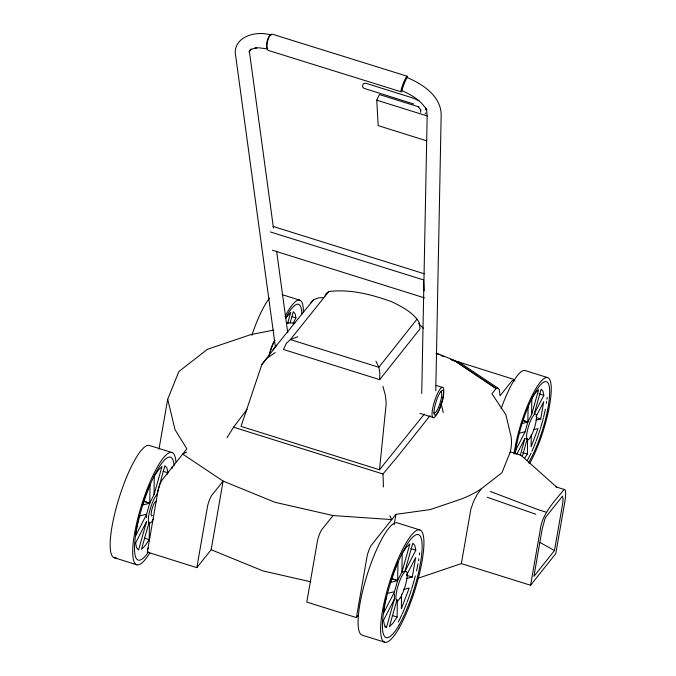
<?xml version="1.0" encoding="UTF-8"?>
<svg xmlns="http://www.w3.org/2000/svg" width="676" height="676" viewBox="0 0 676 676"><rect width="100%" height="100%" fill="white"/><g stroke="black" fill="none" stroke-linecap="round" stroke-linejoin="round"><path stroke-width="1.01" d="M146.523 517.571L146.574 514.453L135.699 535.679L136.772 527.533M149.126 522.083L141.521 549.267L145.137 545.735L149.202 539.617L149.455 523.055M143.988 501.246L149.759 503.054L150.047 484.413L146.295 493.387M394.446 593.942L394.37 599.13L383.495 620.357L384.483 625.241L386.511 627.396L394.395 599.198M397.04 599.494L389.427 626.677L393.043 623.145L397.116 617.027L397.361 600.457M391.903 578.648L397.665 580.456L397.953 561.824M401.569 594.255L401.35 608.746L409.2 588.069L403.589 589.447M524.306 458.691L527.373 454.086L527.601 438.724M523.055 420.43L527.863 421.934L528.091 406.572M531.285 434.516L531.099 446.811L538.003 428.626L533.296 429.775M421.723 393.5L427.164 116.179L426.683 110.67L425.508 107.873L426.818 110.18C421.435 100.885 411.87 94.893 402.186 90.837A7.09 0.744 -68.4 0 1 404.121 83.951A7.09 0.744 -68.4 0 1 407.417 77.664C422.737 84.111 440.803 96.11 441.183 114.498L435.767 390.762M379.692 379.642L420.007 328.866L419.373 322.782C413.23 312.346 402.093 306.845 391.632 301.69C371.53 294.483 350.303 288.897 328.79 291.533L290.384 339.572L286.37 343.315L283.413 349.475L379.692 379.642L379.844 372.594L378.839 367.279L375.924 361.204M420.692 112.393L420.455 109.292L420.979 110.213L418.309 106.816M276.814 345.191L261.874 364.465L241.028 426.395L379.498 469.769L386.216 403.42L385.455 395.578L382.92 386.317M384.678 604.944L383.605 613.09L394.48 591.863M515.898 447.605L515.501 450.622L525.058 431.964M516.16 445.585L516.422 443.574M249.461 50.151L249.182 52.238L251.016 48.976M158.987 449.134L167.699 399.229L178.886 371.521L207.481 349.264L250.686 334.637L273.814 330.065M167.699 399.229L175.016 429.683L186.872 448.839L162.046 480.036A10.579 2.383 -72.6 0 0 158.074 490.48L147.317 552.106L196.826 567.646L207.583 506.028A10.579 2.408 -72.5 0 1 211.563 495.584L223.122 481.109L274.929 502.285L333.04 515.543L391.759 519.591L389.866 515.712M196.826 567.646L211.149 549.732L223.122 481.109L182.689 454.095L186.627 452.041M333.04 515.543L321.506 530.026A10.579 2.383 -72.6 0 0 317.543 540.47L306.786 602.096L356.396 617.585L367.152 555.959A10.579 2.383 -72.6 0 1 371.124 545.515L395.942 514.335L430.13 509.594L461.167 499.091A155.953 76.557 9.9 0 0 481.413 488.689L501.93 472.718L509.957 452.827A155.953 76.557 9.9 0 0 511.056 436.426L505.8 414.557L491.942 393.77L496.125 388.514L497.697 388.151L499.31 389.613L500.063 395.798L511.876 380.96L514.343 379.549L514.901 381.129M394.133 524.728L395.942 514.335M418.157 578.217L461.362 563.598L470.834 509.332L473.453 501.727L477.324 494.173L481.413 488.689M530.575 585.255L540.048 530.99C541.806 514.064 553.948 501.964 564.156 489.432L565.305 490.1L565.711 493.725L565.254 499.327L555.79 553.593L530.575 585.255L461.362 563.598M554.472 550.577L562.778 502.995L563.116 498.812L562.424 496.226L545.735 517.191L544.966 518.94L542.211 528.826L533.905 576.408L554.472 550.577L540.014 542.465M136.898 526.519L137.912 521.779M138.31 519.878L139.121 516.084M385.007 602.975L386.021 598.235M406.665 578.453L412.284 577.076L415.698 557.48L406.715 575.014M536 420.117L540.707 418.959L543.715 401.738L536.068 416.67M143.912 501.448L149.683 503.257L146.607 514.25L140.05 515.856M146.489 521.796L138.597 549.985L136.577 547.83L135.589 542.946L146.455 521.72M154.077 494.671L161.97 466.482L158.353 470.014L154.289 476.132L154.001 494.773L149.759 503.054M157.001 493.962L164.885 465.764L166.913 467.927L167.901 472.803L166.955 474.645M287.655 323.263L290.705 312.354L285.483 318.54M290.215 322.638L293.274 311.729L295.049 313.622L295.919 317.914L293.054 323.508M391.818 578.859L397.589 580.667L394.514 591.661L387.027 593.494M522.979 420.616L527.787 422.12L525.083 431.787L518.5 433.392M520.267 455.269L524.982 438.411M531.657 414.574L538.595 389.79L535.409 392.9L531.835 398.274L531.59 414.658L527.863 421.934M522.278 456.621L527.272 438.775M534.226 413.949L541.155 389.165L542.938 391.058L543.808 395.35L534.251 414.008M145.923 494.291L142.197 505.09L149.683 503.257M390.441 581.521L393.491 572.682M393.829 571.693L397.581 562.719M325.012 296.164L326.119 293.57L328.79 291.533M426.742 140.845L378.18 125.626L376.752 100.166L379.388 94.53L419.035 106.952M397.665 580.456L401.907 572.183L402.195 553.543L406.259 547.425L409.876 543.893L401.983 572.082L404.907 571.372L412.799 543.174L414.819 545.329L415.808 550.213L404.941 571.44M516.836 454.213L524.956 438.352M227.001 437.744L233.541 427.198L247.137 409.242M416.999 319.165L378.839 367.279L290.384 339.572L297.803 336.733M424.367 414.05L379.498 469.769M429.987 415.715L398.358 455.607L382.971 474.003L383.453 486.957M356.396 617.585L358.348 615.135M261.874 364.465L266.783 358.398L275.174 352.568M310.394 303.516L313.546 299.679L318.835 297.82L323.018 297.634M272.766 350.1L313.546 299.679M509.957 452.827L510.912 451.99L520.85 455.117L557.092 487.523M249.41 50.675L251.548 49.221L256.66 47.717L255.038 47.996L258.976 47.819L267.806 48.951M521.204 423.734L527.787 422.12M390.103 582.501L397.589 580.667M288.618 322.663L287.055 323.018L294.913 322.951M450.808 359.497L455.692 361.499L458.193 361.542L498.626 388.556M271.127 35.186C256.162 29.921 231.302 37.019 235.806 56.843L275.47 347.523M310.867 581.842L262.956 570.907L211.149 549.732M450.884 359.497L514.343 379.549M382.971 474.003L233.541 427.198M376.752 100.166L427.3 116.002M273.028 226.401L424.148 273.746M270.425 231.952L423.556 279.923L424.173 290.908M272.436 250.238L424.562 297.896M547.628 377.605L525.1 370.541A51.706 11.661 -72.6 0 0 501.119 408.752M282.103 294.643L299.738 300.169M539 393.838L543.808 395.35M292.074 316.706L295.919 317.914M436.164 385.455L442.079 387.306M536.854 417.76L540.707 418.959M419.94 413.366L433.747 417.692M522.565 452.582L527.373 454.086M555.942 486.864L564.156 489.432M546.081 512.138L537.868 509.56L490.235 491.435M419.796 529.916L397.268 522.861A58.812 13.258 -72.6 0 0 367.009 575.284A58.812 13.258 -72.6 0 0 362.218 635.144L384.745 642.2M171.881 452.506L149.362 445.45A58.812 13.258 -72.6 0 0 117.979 501.558A58.812 13.258 -72.6 0 0 116.12 557.742M411 548.701L415.808 550.213M163.093 471.299L167.901 472.803M406.513 575.268L412.284 577.076M392.3 615.523L397.116 617.027M144.394 538.113L149.202 539.617M384.585 626.787L386.511 627.396M114.312 557.734L136.831 564.79M407.087 76.194L272.191 34.146A8.366 2.805 -76.8 0 0 267.544 41.329A8.366 2.805 -76.8 0 0 268.186 50.379L401.012 91.775M487.278 497.274L535.814 514.242M413.72 104.003L364.11 88.353L362.759 87.246L362.649 85.066L363.688 83.562L365.733 83.241L412.673 97.944L418.968 100.69M436.84 353.261L454.137 360.333L496.125 388.514L455.692 361.499M436.138 353.506L439.07 354.706M441.031 355.508L443.963 356.7M418.478 323.55L423.539 328.451M458.193 361.542L458.877 362.606M441.149 403.572L443.228 412.546M425.61 107.915L426.057 110.095M273.467 228.091L249.41 51.545M276.611 251.1L287.739 332.66M401.848 90.973A8.366 0.963 -68.8 0 1 403.175 83.596A8.366 0.963 -68.8 0 1 407.138 77.394M266.868 47.624A7.09 2.45 -77.2 0 1 267.138 41.253A7.09 2.45 -77.2 0 1 269.741 35.693M425.838 112.943A2.687 2.273 1.9 0 1 425.01 113.881M439.408 408.946A15.945 3.591 -72.6 0 1 432.217 411.481A15.945 3.591 -72.6 0 1 441.918 387.365A15.945 3.591 -72.6 0 1 439.738 408.143M440.558 391.691A11.239 2.535 -72.6 0 1 439.975 403.344A11.239 2.535 -72.6 0 1 433.857 412.791M269.631 354.317A15.945 3.591 -72.6 0 1 274.76 340.442M268.997 356.21A13.021 2.941 -72.6 0 1 274.862 340.332M547.197 397.268A48.833 11.01 -72.6 0 1 546.977 399.237M546.707 401.282A48.833 11.01 -72.6 0 1 546.394 403.386M545.338 409.267A48.833 11.01 -72.6 0 1 543.58 417.092M543.335 418.089A48.833 11.01 -72.6 0 1 540.175 429.26M539.862 430.266A48.833 11.01 -72.6 0 1 536.051 441.225M535.688 442.172A48.833 11.01 -72.6 0 1 531.868 451.315M531.023 453.157A48.833 11.01 -72.6 0 1 527.255 460.508M514.022 453.917A51.706 11.661 -72.6 0 1 536.828 387.044A51.706 11.661 -72.6 0 1 550.923 395.57A51.706 11.661 -72.6 0 1 529.688 463.381M515.239 454.086A47.413 10.689 -72.6 0 1 536.212 390.728A47.413 10.689 -72.6 0 1 549.233 399.516A47.413 10.689 -72.6 0 1 528.37 462.95M285.052 316.444A51.706 11.661 -72.6 0 1 303.372 311.881M251.878 335.254A51.706 11.661 -72.6 0 1 269.547 298.091M285.703 317.847A47.413 10.689 -72.6 0 1 301.792 314.475M419.61 552.951A55.55 12.523 -72.6 0 1 419.39 554.827M418.85 558.756A55.55 12.523 -72.6 0 1 418.52 560.784M417.996 563.733A55.55 12.523 -72.6 0 1 416.534 570.798M415.309 575.918A55.55 12.523 -72.6 0 1 411.684 588.788M411.371 589.776A55.55 12.523 -72.6 0 1 406.986 602.392M406.606 603.398A55.55 12.523 -72.6 0 1 402.195 613.943M401.789 614.83A55.55 12.523 -72.6 0 1 398.223 622.064M153.596 518.703A15.362 3.464 -72.6 0 1 148.644 516.151A15.362 3.464 -72.6 0 1 157.153 494.426M152.404 515.627A7.723 1.741 -72.6 0 1 151.948 509.341A7.723 1.741 -72.6 0 1 156.291 501.17M172.203 466.44A55.55 12.523 -72.6 0 1 172.186 468.46M148.543 547.847A55.55 12.523 -72.6 0 1 147.385 549.808M149.861 552.841A58.812 13.258 -72.6 0 1 132.817 547.898A58.812 13.258 -72.6 0 1 154.356 472.651A58.812 13.258 -72.6 0 1 175.904 461.885M148.441 551.979A53.928 12.16 -72.6 0 1 134.769 542.262A53.928 12.16 -72.6 0 1 154.973 474.417A53.928 12.16 -72.6 0 1 174.112 465.764M438.369 411.591A13.021 2.941 -72.6 0 0 443.16 390.745A13.021 2.941 -72.6 0 0 434.888 406.006A13.021 2.941 -72.6 0 0 438.369 411.591M530.33 437.389A13.503 3.042 -72.6 0 0 536.313 415.14A13.503 3.042 -72.6 0 0 527.956 428.364A13.503 3.042 -72.6 0 0 530.33 437.389M400.2 597.947A15.362 3.464 -72.6 0 0 407.003 572.648A15.362 3.464 -72.6 0 0 397.496 587.681A15.362 3.464 -72.6 0 0 400.2 597.947M398.882 628.384A58.812 13.258 -72.6 0 0 422.492 532.789A58.812 13.258 -72.6 0 0 385.43 597.001A58.812 13.258 -72.6 0 0 398.882 628.384M399.161 624.869A53.928 12.16 -72.6 0 0 420.81 537.209A53.928 12.16 -72.6 0 0 386.833 596.097A53.928 12.16 -72.6 0 0 399.161 624.869"/></g></svg>
